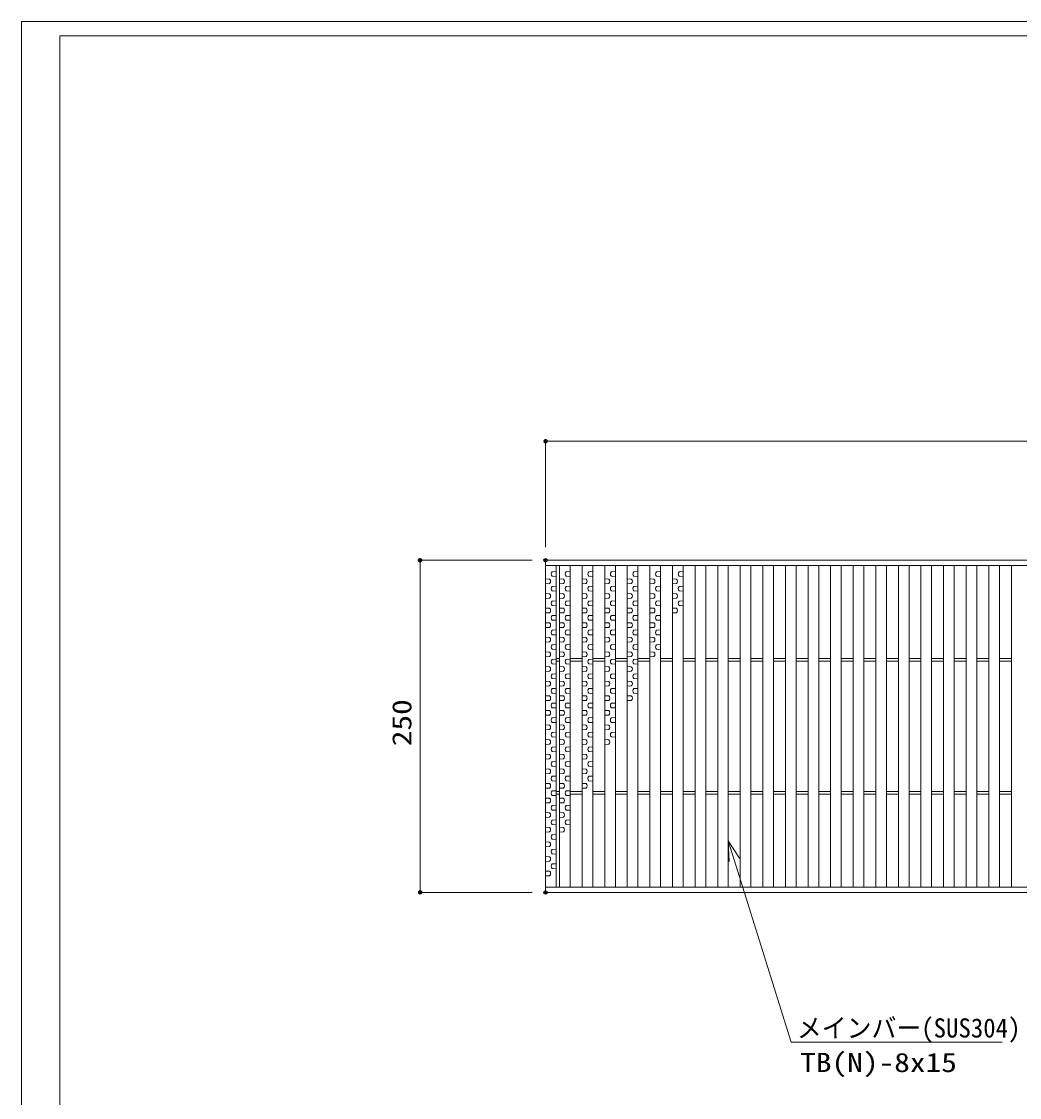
# Model space of a CAD drawing. Units: millimetres on the paper. Extents: x -216 to 216, y -153 to 153.
# Drawn here: x -215.3 to -65.1, y -9.4 to 152.6 of the extents above; entities that cross this region are included whole.
import ezdxf
from ezdxf.enums import TextEntityAlignment as Align

# ---------------------------------------------------------------- set-up
doc = ezdxf.new("R2010")
doc.units = ezdxf.units.MM
doc.header["$PDMODE"] = 32
doc.header["$PDSIZE"] = 0.5
for name, color, linetype, lineweight in [('0-0_A1FRAME', 1, 'Continuous', 9), ('0-2_寸法', 4, 'Continuous', 9), ('0-3_0', 7, 'Continuous', 9), ('0-5_蓋', 3, 'Continuous', 9)]:
    doc.layers.add(name, color=color, linetype=linetype, lineweight=lineweight)
doc.layers.add('0-4_Defpoints', color=7, linetype='Continuous')
doc.styles.add('ＭＳ ゴシック', font='')
doc.styles.get('ＭＳ ゴシック').set_extended_font_data('MS Gothic')

# ---------------------------------------------------------------- blocks, each defined once
blk = doc.blocks.new('_Dot')
at = {"layer": '0-3_0'}
for p, q in [((-0.5, 0), (-1, 0)), ((0.489, 0.1), (-0.489, 0.1)), ((0.399, 0.3), (-0.399, 0.3)), ((0.458, -0.199), (-0.458, -0.199)), ((0.3, -0.399), (-0.3, -0.399))]:
    blk.add_line(p, q, dxfattribs=at)
for points in [[(0.5, 0), (0.496, 0.063), (0.484, 0.124), (0.465, 0.184), (0.438, 0.241), (0.405, 0.294), (0.364, 0.342), (0.319, 0.385), (0.268, 0.422), (0.213, 0.452), (0.155, 0.476), (0.094, 0.491), (0.031, 0.499), (-0.031, 0.499), (-0.094, 0.491), (-0.155, 0.476), (-0.213, 0.452), (-0.268, 0.422), (-0.319, 0.385), (-0.364, 0.342), (-0.405, 0.294), (-0.438, 0.241), (-0.465, 0.184), (-0.484, 0.124), (-0.496, 0.063), (-0.5, 0), (0, 0)], [(-0.5, 0), (-0.496, -0.063), (-0.484, -0.124), (-0.465, -0.184), (-0.438, -0.241), (-0.405, -0.294), (-0.364, -0.342), (-0.319, -0.385), (-0.268, -0.422), (-0.213, -0.452), (-0.155, -0.476), (-0.094, -0.491), (-0.031, -0.499), (0.031, -0.499), (0.094, -0.491), (0.155, -0.476), (0.213, -0.452), (0.268, -0.422), (0.319, -0.385), (0.364, -0.342), (0.405, -0.294), (0.438, -0.241), (0.465, -0.184), (0.484, -0.124), (0.496, -0.063), (0.5, 0), (0, 0)]]:
    blk.add_lwpolyline(points, close=True, dxfattribs=at)
blk = doc.blocks.new('U32')
at = {"layer": '0-5_蓋'}
for p, q in [((-0.2, 1.986), (-0.8, 2.02)), ((0.2, 3.086), (0.8, 3.12)), ((0.2, 2.414), (0.8, 2.38)), ((-0.2, 1.314), (-0.8, 1.28)), ((0.2, 0.886), (0.8, 0.92)), ((0.2, 0.214), (0.8, 0.18)), ((-0.2, -0.214), (-0.8, -0.18)), ((-0.2, -0.886), (-0.8, -0.92)), ((0.2, -1.314), (0.8, -1.28)), ((-0.2, -2.414), (-0.8, -2.38)), ((-0.2, -3.086), (-0.8, -3.12)), ((0.2, -1.986), (0.8, -2.02))]:
    blk.add_line(p, q, dxfattribs=at)
for centre, start, end in [((-0.484, 1.65), 310.27175, 49.72825), ((0.484, 2.75), 130.27175, 229.72825), ((0.484, 0.55), 130.27175, 229.72825), ((-0.484, -0.55), 310.27175, 49.72825), ((0.484, -1.65), 130.27175, 229.72825), ((-0.484, -2.75), 310.27175, 49.72825)]:
    blk.add_arc(centre, 0.44, start, end, dxfattribs=at)
blk = doc.blocks.new('U31')
at = {"layer": '0-5_蓋'}
for p in [(0, 0), (0, -6.6), (0, -13.2), (0, -19.8), (0, -26.4), (0, -33), (0, -39.6)]:
    blk.add_blockref('U32', p, dxfattribs=at)
blk = doc.blocks.new('U34')
at = {"layer": '0-5_蓋'}
for p, q in [((-0.2, 1.986), (-0.8, 2.02)), ((0.2, 3.086), (0.8, 3.12)), ((0.2, 2.414), (0.8, 2.38)), ((-0.2, 1.314), (-0.8, 1.28)), ((0.2, 0.886), (0.8, 0.92)), ((0.2, 0.214), (0.8, 0.18)), ((-0.2, -0.214), (-0.8, -0.18)), ((-0.2, -0.886), (-0.8, -0.92)), ((0.2, -1.314), (0.8, -1.28)), ((-0.2, -2.414), (-0.8, -2.38)), ((-0.2, -3.086), (-0.8, -3.12)), ((0.2, -1.986), (0.8, -2.02))]:
    blk.add_line(p, q, dxfattribs=at)
for centre, start, end in [((-0.484, 1.65), 310.27175, 49.72825), ((0.484, 2.75), 130.27175, 229.72825), ((0.484, 0.55), 130.27175, 229.72825), ((-0.484, -0.55), 310.27175, 49.72825), ((0.484, -1.65), 130.27175, 229.72825), ((-0.484, -2.75), 310.27175, 49.72825)]:
    blk.add_arc(centre, 0.44, start, end, dxfattribs=at)
blk = doc.blocks.new('U33')
at = {"layer": '0-5_蓋'}
for p in [(0, 0), (0, -6.6), (0, -13.2), (0, -19.8), (0, -26.4), (0, -33)]:
    blk.add_blockref('U34', p, dxfattribs=at)
blk = doc.blocks.new('U22')
at = {"layer": '0-5_蓋'}
for p, q in [((-0.2, 1.986), (-0.8, 2.02)), ((0.2, 3.086), (0.8, 3.12)), ((0.2, 2.414), (0.8, 2.38)), ((-0.2, 1.314), (-0.8, 1.28)), ((0.2, 0.886), (0.8, 0.92)), ((0.2, 0.214), (0.8, 0.18)), ((-0.2, -0.214), (-0.8, -0.18)), ((-0.2, -0.886), (-0.8, -0.92)), ((0.2, -1.314), (0.8, -1.28)), ((-0.2, -2.414), (-0.8, -2.38)), ((-0.2, -3.086), (-0.8, -3.12)), ((0.2, -1.986), (0.8, -2.02))]:
    blk.add_line(p, q, dxfattribs=at)
for centre, start, end in [((-0.484, 1.65), 310.27175, 49.72825), ((0.484, 2.75), 130.27175, 229.72825), ((0.484, 0.55), 130.27175, 229.72825), ((-0.484, -0.55), 310.27175, 49.72825), ((0.484, -1.65), 130.27175, 229.72825), ((-0.484, -2.75), 310.27175, 49.72825)]:
    blk.add_arc(centre, 0.44, start, end, dxfattribs=at)
blk = doc.blocks.new('U21')
at = {"layer": '0-5_蓋'}
for p in [(0, 0), (0, -6.6), (0, -13.2), (0, -19.8), (0, -26.4)]:
    blk.add_blockref('U22', p, dxfattribs=at)
blk = doc.blocks.new('U24')
at = {"layer": '0-5_蓋'}
for p, q in [((-0.2, 1.986), (-0.8, 2.02)), ((0.2, 3.086), (0.8, 3.12)), ((0.2, 2.414), (0.8, 2.38)), ((-0.2, 1.314), (-0.8, 1.28)), ((0.2, 0.886), (0.8, 0.92)), ((0.2, 0.214), (0.8, 0.18)), ((-0.2, -0.214), (-0.8, -0.18)), ((-0.2, -0.886), (-0.8, -0.92)), ((0.2, -1.314), (0.8, -1.28)), ((-0.2, -2.414), (-0.8, -2.38)), ((-0.2, -3.086), (-0.8, -3.12)), ((0.2, -1.986), (0.8, -2.02))]:
    blk.add_line(p, q, dxfattribs=at)
for centre, start, end in [((-0.484, 1.65), 310.27175, 49.72825), ((0.484, 2.75), 130.27175, 229.72825), ((0.484, 0.55), 130.27175, 229.72825), ((-0.484, -0.55), 310.27175, 49.72825), ((0.484, -1.65), 130.27175, 229.72825), ((-0.484, -2.75), 310.27175, 49.72825)]:
    blk.add_arc(centre, 0.44, start, end, dxfattribs=at)
blk = doc.blocks.new('U23')
at = {"layer": '0-5_蓋'}
for p in [(0, 0), (0, -6.6), (0, -13.2), (0, -19.8)]:
    blk.add_blockref('U24', p, dxfattribs=at)
blk = doc.blocks.new('U26')
at = {"layer": '0-5_蓋'}
for p, q in [((-0.2, 1.986), (-0.8, 2.02)), ((0.2, 3.086), (0.8, 3.12)), ((0.2, 2.414), (0.8, 2.38)), ((-0.2, 1.314), (-0.8, 1.28)), ((0.2, 0.886), (0.8, 0.92)), ((0.2, 0.214), (0.8, 0.18)), ((-0.2, -0.214), (-0.8, -0.18)), ((-0.2, -0.886), (-0.8, -0.92)), ((0.2, -1.314), (0.8, -1.28)), ((-0.2, -2.414), (-0.8, -2.38)), ((-0.2, -3.086), (-0.8, -3.12)), ((0.2, -1.986), (0.8, -2.02))]:
    blk.add_line(p, q, dxfattribs=at)
for centre, start, end in [((-0.484, 1.65), 310.27175, 49.72825), ((0.484, 2.75), 130.27175, 229.72825), ((0.484, 0.55), 130.27175, 229.72825), ((-0.484, -0.55), 310.27175, 49.72825), ((0.484, -1.65), 130.27175, 229.72825), ((-0.484, -2.75), 310.27175, 49.72825)]:
    blk.add_arc(centre, 0.44, start, end, dxfattribs=at)
blk = doc.blocks.new('U25')
at = {"layer": '0-5_蓋'}
for p in [(0, 0), (0, -6.6), (0, -13.2)]:
    blk.add_blockref('U26', p, dxfattribs=at)
blk = doc.blocks.new('U28')
at = {"layer": '0-5_蓋'}
for p, q in [((-0.2, 1.986), (-0.8, 2.02)), ((0.2, 3.086), (0.8, 3.12)), ((0.2, 2.414), (0.8, 2.38)), ((-0.2, 1.314), (-0.8, 1.28)), ((0.2, 0.886), (0.8, 0.92)), ((0.2, 0.214), (0.8, 0.18)), ((-0.2, -0.214), (-0.8, -0.18)), ((-0.2, -0.886), (-0.8, -0.92)), ((0.2, -1.314), (0.8, -1.28)), ((-0.2, -2.414), (-0.8, -2.38)), ((-0.2, -3.086), (-0.8, -3.12)), ((0.2, -1.986), (0.8, -2.02))]:
    blk.add_line(p, q, dxfattribs=at)
for centre, start, end in [((-0.484, 1.65), 310.27175, 49.72825), ((0.484, 2.75), 130.27175, 229.72825), ((0.484, 0.55), 130.27175, 229.72825), ((-0.484, -0.55), 310.27175, 49.72825), ((0.484, -1.65), 130.27175, 229.72825), ((-0.484, -2.75), 310.27175, 49.72825)]:
    blk.add_arc(centre, 0.44, start, end, dxfattribs=at)
blk = doc.blocks.new('U27')
at = {"layer": '0-5_蓋'}
for p in [(0, 0), (0, -6.6)]:
    blk.add_blockref('U28', p, dxfattribs=at)
blk = doc.blocks.new('U30')
at = {"layer": '0-5_蓋'}
for p, q in [((-0.2, 1.986), (-0.8, 2.02)), ((0.2, 3.086), (0.8, 3.12)), ((0.2, 2.414), (0.8, 2.38)), ((-0.2, 1.314), (-0.8, 1.28)), ((0.2, 0.886), (0.8, 0.92)), ((0.2, 0.214), (0.8, 0.18)), ((-0.2, -0.214), (-0.8, -0.18)), ((-0.2, -0.886), (-0.8, -0.92)), ((0.2, -1.314), (0.8, -1.28)), ((-0.2, -2.414), (-0.8, -2.38)), ((-0.2, -3.086), (-0.8, -3.12)), ((0.2, -1.986), (0.8, -2.02))]:
    blk.add_line(p, q, dxfattribs=at)
for centre, start, end in [((-0.484, 1.65), 310.27175, 49.72825), ((0.484, 2.75), 130.27175, 229.72825), ((0.484, 0.55), 130.27175, 229.72825), ((-0.484, -0.55), 310.27175, 49.72825), ((0.484, -1.65), 130.27175, 229.72825), ((-0.484, -2.75), 310.27175, 49.72825)]:
    blk.add_arc(centre, 0.44, start, end, dxfattribs=at)
blk = doc.blocks.new('U29')
at = {"layer": '0-5_蓋'}
blk.add_blockref('U30', (0, 0), dxfattribs=at)
blk = doc.blocks.new('MLeader3')
at = {"layer": '0-2_寸法'}
for p, q in [((-108.946, 29.268), (-108.053, 26.404)), ((-99.129, -1.054), (-67.75, -1.054))]:
    blk.add_line(p, q, dxfattribs=at)
for points in [[(-108.82, 26.164), (-108.946, 29.268), (-107.285, 26.643)], [(-108.053, 26.404), (-99.489, -1.054), (-99.129, -1.054)]]:
    blk.add_lwpolyline(points, dxfattribs=at)
at = {"layer": '0-2_寸法', "style": 'ＭＳ ゴシック'}
for s, width, p in [('メインバー(SUS304)', 0.95, (-98.63, -1.209)), ('TB(N)-8x15', 1.2, (-98.129, -6.409))]:
    blk.add_text(s, height=2.889, dxfattribs=dict(at, width=width)).set_placement(p, align=Align.BOTTOM_LEFT)

msp = doc.modelspace()

# ---------------------------------------------------------------- linework, layer by layer
at = {"layer": '0-0_A1FRAME'}
msp.add_line((-209.579, 150.491), (-209.579, -150.491), dxfattribs=at)
msp.add_lwpolyline([(-215.326, 152.646), (-215.326, -152.646), (215.334, -152.646), (215.334, 152.646)], close=True, dxfattribs=at)
msp.add_lwpolyline([(199.529, -150.491), (199.529, 150.491), (-209.579, 150.491)], dxfattribs=at)
at = {"layer": '0-2_寸法'}
for p, q in [((-136.446, 73.52), (-136.446, 89.452)), ((-135.946, 89.452), (62.654, 89.452)), ((-138.446, 71.52), (-155.334, 71.52)), ((-155.334, 22.02), (-155.334, 71.02)), ((-138.446, 21.52), (-155.334, 21.52))]:
    msp.add_line(p, q, dxfattribs=at)
at = {"layer": '0-4_Defpoints'}
for p in [(-155.334, 71.52), (-136.446, 71.52), (-136.446, 71.52), (-136.446, 21.52)]:
    msp.add_point(p, dxfattribs=at)
at = {"layer": '0-5_蓋'}
for p, q in [((-136.446, 21.52), (-136.446, 71.52)), ((-136.446, 71.52), (63.154, 71.52)), ((-136.446, 70.72), (63.154, 70.72)), ((-134.846, 22.32), (-134.846, 70.72)), ((-134.346, 22.32), (-134.346, 70.72)), ((-132.746, 22.32), (-132.746, 70.72)), ((-130.946, 22.32), (-130.946, 70.72)), ((-129.346, 22.32), (-129.346, 70.72)), ((-127.546, 22.32), (-127.546, 70.72)), ((-125.946, 22.32), (-125.946, 70.72)), ((-124.146, 22.32), (-124.146, 70.72)), ((-122.546, 22.32), (-122.546, 70.72)), ((-120.746, 22.32), (-120.746, 70.72)), ((-119.146, 22.32), (-119.146, 70.72)), ((-117.346, 22.32), (-117.346, 70.72)), ((-115.746, 22.32), (-115.746, 70.72)), ((-113.946, 22.32), (-113.946, 70.72)), ((-112.346, 22.32), (-112.346, 70.72)), ((-110.546, 22.32), (-110.546, 70.72)), ((-108.946, 22.32), (-108.946, 70.72)), ((-107.146, 22.32), (-107.146, 70.72)), ((-105.546, 22.32), (-105.546, 70.72)), ((-103.746, 22.32), (-103.746, 70.72)), ((-102.146, 22.32), (-102.146, 70.72)), ((-100.346, 22.32), (-100.346, 70.72)), ((-98.746, 22.32), (-98.746, 70.72)), ((-96.946, 22.32), (-96.946, 70.72)), ((-95.346, 22.32), (-95.346, 70.72)), ((-93.546, 22.32), (-93.546, 70.72)), ((-91.946, 22.32), (-91.946, 70.72)), ((-90.146, 22.32), (-90.146, 70.72)), ((-88.546, 22.32), (-88.546, 70.72)), ((-86.746, 22.32), (-86.746, 70.72)), ((-85.146, 22.32), (-85.146, 70.72)), ((-83.346, 22.32), (-83.346, 70.72)), ((-81.746, 22.32), (-81.746, 70.72)), ((-79.946, 22.32), (-79.946, 70.72)), ((-78.346, 22.32), (-78.346, 70.72)), ((-76.546, 22.32), (-76.546, 70.72)), ((-74.946, 22.32), (-74.946, 70.72)), ((-73.146, 22.32), (-73.146, 70.72)), ((-71.546, 22.32), (-71.546, 70.72)), ((-69.746, 22.32), (-69.746, 70.72)), ((-68.146, 22.32), (-68.146, 70.72)), ((-66.346, 22.32), (-66.346, 70.72)), ((-134.846, 56.72), (-134.346, 56.72)), ((-132.746, 56.72), (-130.946, 56.72)), ((-129.346, 56.72), (-127.546, 56.72)), ((-125.946, 56.72), (-124.146, 56.72)), ((-122.546, 56.72), (-120.746, 56.72)), ((-119.146, 56.72), (-117.346, 56.72)), ((-115.746, 56.72), (-113.946, 56.72)), ((-112.346, 56.72), (-110.546, 56.72)), ((-108.946, 56.72), (-107.146, 56.72)), ((-105.546, 56.72), (-103.746, 56.72)), ((-102.146, 56.72), (-100.346, 56.72)), ((-98.746, 56.72), (-96.946, 56.72)), ((-95.346, 56.72), (-93.546, 56.72)), ((-91.946, 56.72), (-90.146, 56.72)), ((-88.546, 56.72), (-86.746, 56.72)), ((-85.146, 56.72), (-83.346, 56.72)), ((-81.746, 56.72), (-79.946, 56.72)), ((-78.346, 56.72), (-76.546, 56.72)), ((-74.946, 56.72), (-73.146, 56.72)), ((-71.546, 56.72), (-69.746, 56.72)), ((-68.146, 56.72), (-66.346, 56.72)), ((-134.846, 56.32), (-134.346, 56.32)), ((-132.746, 56.32), (-130.946, 56.32)), ((-129.346, 56.32), (-127.546, 56.32)), ((-125.946, 56.32), (-124.146, 56.32)), ((-122.546, 56.32), (-120.746, 56.32)), ((-119.146, 56.32), (-117.346, 56.32)), ((-115.746, 56.32), (-113.946, 56.32)), ((-112.346, 56.32), (-110.546, 56.32)), ((-108.946, 56.32), (-107.146, 56.32)), ((-105.546, 56.32), (-103.746, 56.32)), ((-102.146, 56.32), (-100.346, 56.32)), ((-98.746, 56.32), (-96.946, 56.32)), ((-95.346, 56.32), (-93.546, 56.32)), ((-91.946, 56.32), (-90.146, 56.32)), ((-88.546, 56.32), (-86.746, 56.32)), ((-85.146, 56.32), (-83.346, 56.32)), ((-81.746, 56.32), (-79.946, 56.32)), ((-78.346, 56.32), (-76.546, 56.32)), ((-74.946, 56.32), (-73.146, 56.32)), ((-71.546, 56.32), (-69.746, 56.32)), ((-68.146, 56.32), (-66.346, 56.32)), ((-134.846, 36.72), (-134.346, 36.72)), ((-134.846, 36.32), (-134.346, 36.32)), ((-132.746, 36.72), (-130.946, 36.72)), ((-132.746, 36.32), (-130.946, 36.32)), ((-129.346, 36.72), (-127.546, 36.72)), ((-129.346, 36.32), (-127.546, 36.32)), ((-125.946, 36.72), (-124.146, 36.72)), ((-125.946, 36.32), (-124.146, 36.32)), ((-122.546, 36.72), (-120.746, 36.72)), ((-122.546, 36.32), (-120.746, 36.32)), ((-119.146, 36.72), (-117.346, 36.72)), ((-119.146, 36.32), (-117.346, 36.32)), ((-115.746, 36.72), (-113.946, 36.72)), ((-115.746, 36.32), (-113.946, 36.32)), ((-112.346, 36.72), (-110.546, 36.72)), ((-112.346, 36.32), (-110.546, 36.32)), ((-108.946, 36.72), (-107.146, 36.72)), ((-108.946, 36.32), (-107.146, 36.32)), ((-105.546, 36.72), (-103.746, 36.72)), ((-105.546, 36.32), (-103.746, 36.32)), ((-102.146, 36.72), (-100.346, 36.72)), ((-102.146, 36.32), (-100.346, 36.32)), ((-98.746, 36.72), (-96.946, 36.72)), ((-98.746, 36.32), (-96.946, 36.32)), ((-95.346, 36.72), (-93.546, 36.72)), ((-95.346, 36.32), (-93.546, 36.32)), ((-91.946, 36.72), (-90.146, 36.72)), ((-91.946, 36.32), (-90.146, 36.32)), ((-88.546, 36.72), (-86.746, 36.72)), ((-88.546, 36.32), (-86.746, 36.32)), ((-85.146, 36.72), (-83.346, 36.72)), ((-85.146, 36.32), (-83.346, 36.32)), ((-81.746, 36.72), (-79.946, 36.72)), ((-81.746, 36.32), (-79.946, 36.32)), ((-78.346, 36.72), (-76.546, 36.72)), ((-78.346, 36.32), (-76.546, 36.32)), ((-74.946, 36.72), (-73.146, 36.72)), ((-74.946, 36.32), (-73.146, 36.32)), ((-71.546, 36.72), (-69.746, 36.72)), ((-71.546, 36.32), (-69.746, 36.32)), ((-68.146, 36.72), (-66.346, 36.72)), ((-68.146, 36.32), (-66.346, 36.32)), ((-136.446, 22.32), (63.154, 22.32)), ((-136.446, 21.52), (63.154, 21.52))]:
    msp.add_line(p, q, dxfattribs=at)

# ---------------------------------------------------------------- block references
at = {"layer": '0-2_寸法', "xscale": 0.5, "yscale": 0.5}
for p, rotation in [((-136.446, 89.452), 180), ((-155.334, 71.52), 90), ((-155.334, 21.52), 270)]:
    msp.add_blockref('_Dot', p, dxfattribs=dict(at, rotation=rotation))
at = {"layer": '0-2_寸法'}
msp.add_blockref('MLeader3', (0, 0), dxfattribs=at)
at = {"layer": '0-5_蓋'}
for name, p in [('U31', (-135.646, 66.704)), ('U33', (-133.546, 66.704)), ('U21', (-130.146, 66.704)), ('U23', (-126.746, 66.704)), ('U25', (-123.346, 66.704)), ('U27', (-119.946, 66.704)), ('U29', (-116.546, 66.704))]:
    msp.add_blockref(name, p, dxfattribs=at)

# ---------------------------------------------------------------- texts
at = {"layer": '0-2_寸法', "style": 'ＭＳ ゴシック', "width": 1.2}
msp.add_text('250', height=2.889, rotation=90, dxfattribs=at).set_placement((-155.779, 43.52), align=Align.BOTTOM_LEFT)

doc.saveas('drawing.dxf')
